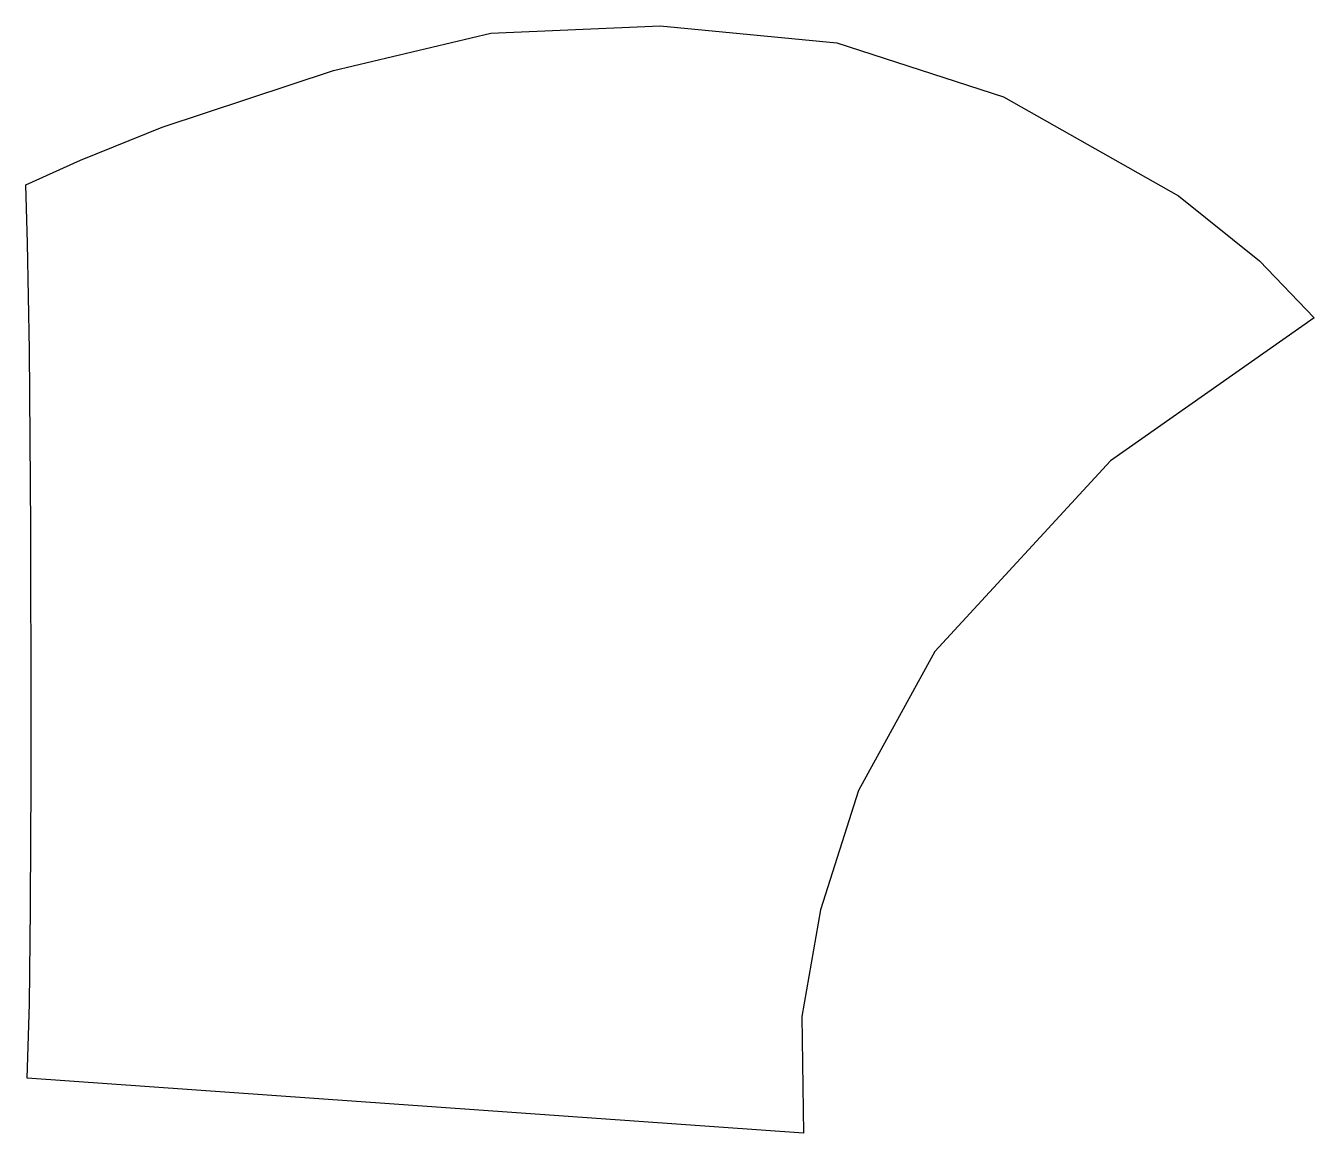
# Model space of a CAD drawing. Header units: millimetres. Extents: x -60 to 79, y -59 to 60.
import ezdxf

# ---------------------------------------------------------------- set-up
doc = ezdxf.new("R2010")
doc.units = ezdxf.units.MM
doc.layers.get('0').update_dxf_attribs({"linetype": 'CONTINUOUS'})

msp = doc.modelspace()

# ---------------------------------------------------------------- linework, layer by layer
msp.add_line((24.1, -58.67), (-59.39, -52.74))
for points in [[(-59.53, 43.32), (-53.64, 45.96), (-44.86, 49.5), (-26.44, 55.6), (-9.51, 59.6), (8.67, 60.41), (27.66, 58.58), (45.58, 52.75), (64.42, 42.14), (73.13, 35.15), (79, 29)], [(-59.39, -52.74), (-59.14, -44.75), (-59.02, -34.54), (-58.97, -26.69), (-58.95, -21.65), (-58.94, -14.16), (-58.99, 6.41), (-59.14, 25.58), (-59.35, 37.03), (-59.53, 43.32)], [(79, 29), (57.1, 13.64), (38.2, -6.88), (30, -21.82), (25.93, -34.65), (23.9, -46.11), (24.1, -58.67)]]:
    msp.add_lwpolyline(points)

doc.saveas('drawing.dxf')
